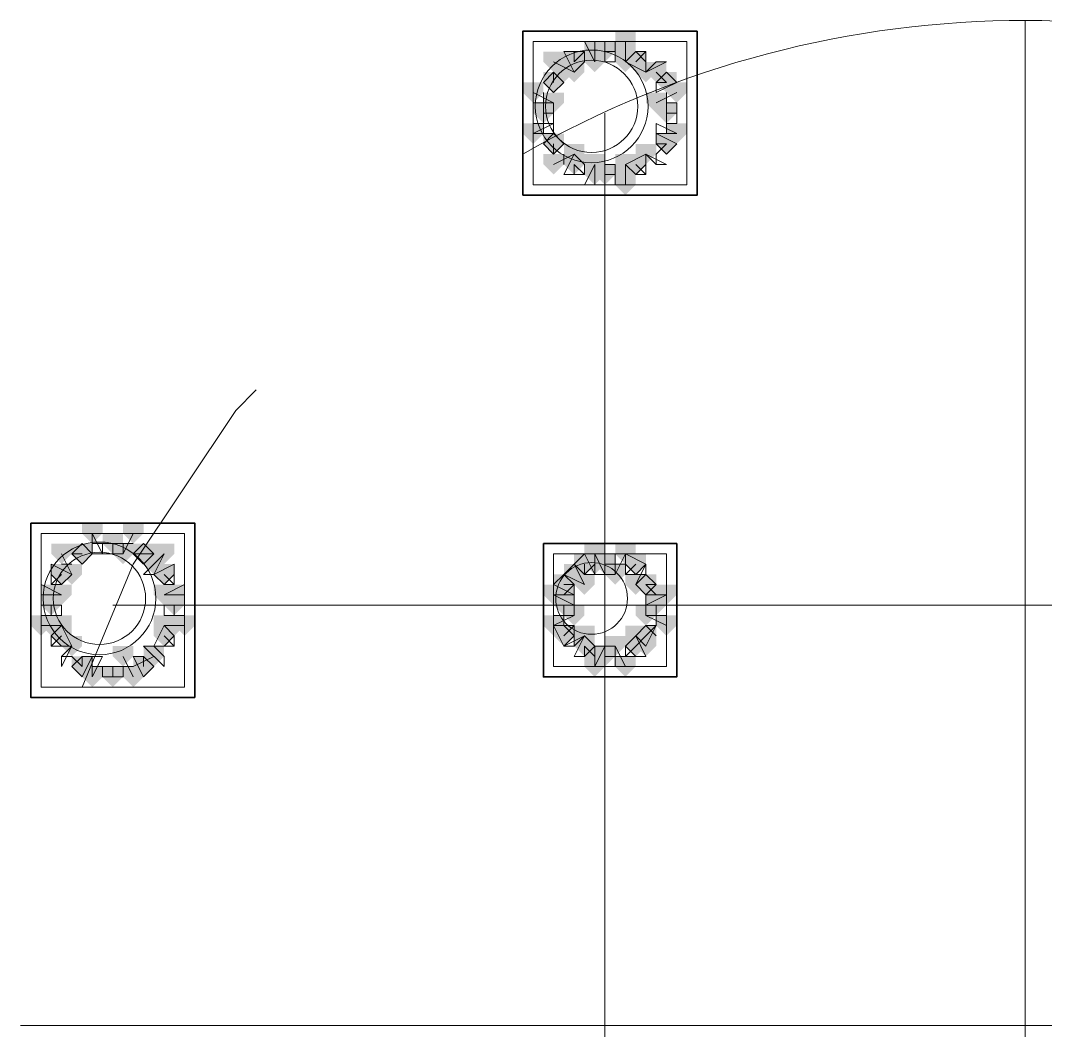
# Model space of a CAD drawing. Header units: millimetres. Extents: x 2315 to 4619, y 1334 to 1897.
# Drawn here: x 3424.03 to 3430.14, y 1541.67 to 1547.68 of the extents above; entities that cross this region are included whole.
import ezdxf

# ---------------------------------------------------------------- set-up
doc = ezdxf.new("R2010")
doc.units = ezdxf.units.MM
for name, color, linetype, true_color in [('PDF_10', 7, 'Continuous', 0x00b85c), ('PDF_AXIS', 7, 'Continuous', 0x00b85c), ('PDF_柱构件', 7, 'Continuous', 0x00b85c), ('PDF_转运站初步方案', 7, 'Continuous', 0x00b85c)]:
    doc.layers.add(name, color=color, linetype=linetype, true_color=true_color)
doc.layers.add('PDF_中心线层', color=1, linetype='Continuous')
doc.layers.add('PDF_粗实线层', color=7, linetype='Continuous')

msp = doc.modelspace()

# ---------------------------------------------------------------- hatches: boundary and pattern name
at = {"layer": 'PDF_10', "transparency": 33554559}
for points in [[(3427.5158, 1547.5601), (3427.4547, 1547.5601), (3427.4547, 1547.499), (3427.5158, 1547.4379), (3427.5768, 1547.499), (3427.5768, 1547.5601)], [(3427.5158, 1547.5601), (3427.4547, 1547.5601), (3427.4547, 1547.499), (3427.5158, 1547.4379), (3427.5768, 1547.499), (3427.5768, 1547.5601)], [(3427.3325, 1547.499), (3427.2714, 1547.499), (3427.2714, 1547.4379), (3427.3325, 1547.3768), (3427.3936, 1547.4379), (3427.3936, 1547.499)], [(3427.3325, 1547.499), (3427.2714, 1547.499), (3427.2714, 1547.4379), (3427.3325, 1547.3768), (3427.3936, 1547.4379), (3427.3936, 1547.499)], [(3427.699, 1547.499), (3427.6379, 1547.499), (3427.6379, 1547.4379), (3427.699, 1547.3768), (3427.7601, 1547.4379), (3427.7601, 1547.499)], [(3427.699, 1547.499), (3427.6379, 1547.499), (3427.6379, 1547.4379), (3427.699, 1547.3768), (3427.7601, 1547.4379), (3427.7601, 1547.499)], [(3427.2103, 1547.3768), (3427.1493, 1547.3768), (3427.1493, 1547.3157), (3427.2103, 1547.2547), (3427.2714, 1547.3157), (3427.2714, 1547.3768)], [(3427.2103, 1547.3768), (3427.1493, 1547.3768), (3427.1493, 1547.3157), (3427.2103, 1547.2547), (3427.2714, 1547.3157), (3427.2714, 1547.3768)], [(3427.2103, 1547.3768), (3427.1493, 1547.3768), (3427.1493, 1547.3157), (3427.2103, 1547.2547), (3427.2714, 1547.3157), (3427.2714, 1547.3768)], [(3427.8822, 1547.3768), (3427.8212, 1547.3768), (3427.8212, 1547.3157), (3427.8822, 1547.2547), (3427.9433, 1547.3157), (3427.9433, 1547.3768)], [(3427.8822, 1547.3768), (3427.8212, 1547.3768), (3427.8212, 1547.3157), (3427.8822, 1547.2547), (3427.9433, 1547.3157), (3427.9433, 1547.3768)], [(3427.1493, 1547.1936), (3427.0882, 1547.1936), (3427.0882, 1547.1325), (3427.1493, 1547.0714), (3427.2103, 1547.1325), (3427.2103, 1547.1936)], [(3427.1493, 1547.1936), (3427.0882, 1547.1936), (3427.0882, 1547.1325), (3427.1493, 1547.0714), (3427.2103, 1547.1325), (3427.2103, 1547.1936)], [(3427.8822, 1547.1936), (3427.8212, 1547.1936), (3427.8212, 1547.1325), (3427.8822, 1547.0714), (3427.9433, 1547.1325), (3427.9433, 1547.1936)], [(3427.8822, 1547.1936), (3427.8212, 1547.1936), (3427.8212, 1547.1325), (3427.8822, 1547.0714), (3427.9433, 1547.1325), (3427.9433, 1547.1936)], [(3427.2103, 1547.0103), (3427.1493, 1547.0103), (3427.1493, 1546.9493), (3427.2103, 1546.8882), (3427.2714, 1546.9493), (3427.2714, 1547.0103)], [(3427.2103, 1547.0103), (3427.1493, 1547.0103), (3427.1493, 1546.9493), (3427.2103, 1546.8882), (3427.2714, 1546.9493), (3427.2714, 1547.0103)], [(3427.2103, 1547.0103), (3427.1493, 1547.0103), (3427.1493, 1546.9493), (3427.2103, 1546.8882), (3427.2714, 1546.9493), (3427.2714, 1547.0103)], [(3427.8822, 1547.0103), (3427.8212, 1547.0103), (3427.8212, 1546.9493), (3427.8822, 1546.8882), (3427.9433, 1546.9493), (3427.9433, 1547.0103)], [(3427.8822, 1547.0103), (3427.8212, 1547.0103), (3427.8212, 1546.9493), (3427.8822, 1546.8882), (3427.9433, 1546.9493), (3427.9433, 1547.0103)], [(3427.3325, 1546.8882), (3427.2714, 1546.8882), (3427.2714, 1546.8271), (3427.3325, 1546.766), (3427.3936, 1546.8271), (3427.3936, 1546.8882)], [(3427.3325, 1546.8882), (3427.2714, 1546.8882), (3427.2714, 1546.8271), (3427.3325, 1546.766), (3427.3936, 1546.8271), (3427.3936, 1546.8882)], [(3427.699, 1546.8882), (3427.6379, 1546.8882), (3427.6379, 1546.8271), (3427.699, 1546.766), (3427.7601, 1546.8271), (3427.7601, 1546.8882)], [(3427.699, 1546.8882), (3427.6379, 1546.8882), (3427.6379, 1546.8271), (3427.699, 1546.766), (3427.7601, 1546.8271), (3427.7601, 1546.8882)], [(3427.5158, 1546.8271), (3427.4547, 1546.8271), (3427.4547, 1546.766), (3427.5158, 1546.7049), (3427.5768, 1546.766), (3427.5768, 1546.8271)], [(3427.5158, 1546.8271), (3427.4547, 1546.8271), (3427.4547, 1546.766), (3427.5158, 1546.7049), (3427.5768, 1546.766), (3427.5768, 1546.8271)], [(3424.5839, 1544.6282), (3424.5228, 1544.6282), (3424.5228, 1544.5671), (3424.5839, 1544.506), (3424.6449, 1544.5671), (3424.6449, 1544.6282)], [(3424.5839, 1544.6282), (3424.5228, 1544.6282), (3424.5228, 1544.5671), (3424.5839, 1544.506), (3424.6449, 1544.5671), (3424.6449, 1544.6282)], [(3424.4006, 1544.5671), (3424.3395, 1544.5671), (3424.3395, 1544.506), (3424.4006, 1544.4449), (3424.4617, 1544.506), (3424.4617, 1544.5671)], [(3424.4006, 1544.5671), (3424.3395, 1544.5671), (3424.3395, 1544.506), (3424.4006, 1544.4449), (3424.4617, 1544.506), (3424.4617, 1544.5671)], [(3424.4006, 1544.5671), (3424.3395, 1544.5671), (3424.3395, 1544.506), (3424.4006, 1544.4449), (3424.4617, 1544.506), (3424.4617, 1544.5671)], [(3424.7671, 1544.5671), (3424.706, 1544.5671), (3424.706, 1544.506), (3424.7671, 1544.4449), (3424.8282, 1544.506), (3424.8282, 1544.5671)], [(3424.7671, 1544.5671), (3424.706, 1544.5671), (3424.706, 1544.506), (3424.7671, 1544.4449), (3424.8282, 1544.506), (3424.8282, 1544.5671)], [(3424.7671, 1544.5671), (3424.706, 1544.5671), (3424.706, 1544.506), (3424.7671, 1544.4449), (3424.8282, 1544.506), (3424.8282, 1544.5671)], [(3427.3936, 1544.506), (3427.3325, 1544.506), (3427.3325, 1544.4449), (3427.3936, 1544.3839), (3427.4547, 1544.4449), (3427.4547, 1544.506)], [(3427.3936, 1544.506), (3427.3325, 1544.506), (3427.3325, 1544.4449), (3427.3936, 1544.3839), (3427.4547, 1544.4449), (3427.4547, 1544.506)], [(3427.5158, 1544.506), (3427.4547, 1544.506), (3427.4547, 1544.4449), (3427.5158, 1544.3839), (3427.5768, 1544.4449), (3427.5768, 1544.506)], [(3427.5158, 1544.506), (3427.4547, 1544.506), (3427.4547, 1544.4449), (3427.5158, 1544.3839), (3427.5768, 1544.4449), (3427.5768, 1544.506)], [(3427.699, 1544.506), (3427.6379, 1544.506), (3427.6379, 1544.4449), (3427.699, 1544.3839), (3427.7601, 1544.4449), (3427.7601, 1544.506)], [(3427.699, 1544.506), (3427.6379, 1544.506), (3427.6379, 1544.4449), (3427.699, 1544.3839), (3427.7601, 1544.4449), (3427.7601, 1544.506)], [(3424.2785, 1544.4449), (3424.2174, 1544.4449), (3424.2174, 1544.3839), (3424.2785, 1544.3228), (3424.3395, 1544.3839), (3424.3395, 1544.4449)], [(3424.2785, 1544.4449), (3424.2174, 1544.4449), (3424.2174, 1544.3839), (3424.2785, 1544.3228), (3424.3395, 1544.3839), (3424.3395, 1544.4449)], [(3424.8893, 1544.4449), (3424.8282, 1544.4449), (3424.8282, 1544.3839), (3424.8893, 1544.3228), (3424.9503, 1544.3839), (3424.9503, 1544.4449)], [(3424.8893, 1544.4449), (3424.8282, 1544.4449), (3424.8282, 1544.3839), (3424.8893, 1544.3228), (3424.9503, 1544.3839), (3424.9503, 1544.4449)], [(3427.2714, 1544.3839), (3427.2103, 1544.3839), (3427.2103, 1544.3228), (3427.2714, 1544.2617), (3427.3325, 1544.3228), (3427.3325, 1544.3839)], [(3427.2714, 1544.3839), (3427.2103, 1544.3839), (3427.2103, 1544.3228), (3427.2714, 1544.2617), (3427.3325, 1544.3228), (3427.3325, 1544.3839)], [(3427.7601, 1544.3839), (3427.699, 1544.3839), (3427.699, 1544.3228), (3427.7601, 1544.2617), (3427.8212, 1544.3228), (3427.8212, 1544.3839)], [(3427.7601, 1544.3839), (3427.699, 1544.3839), (3427.699, 1544.3228), (3427.7601, 1544.2617), (3427.8212, 1544.3228), (3427.8212, 1544.3839)], [(3424.2174, 1544.2617), (3424.1563, 1544.2617), (3424.1563, 1544.2006), (3424.2174, 1544.1395), (3424.2785, 1544.2006), (3424.2785, 1544.2617)], [(3424.2174, 1544.2617), (3424.1563, 1544.2617), (3424.1563, 1544.2006), (3424.2174, 1544.1395), (3424.2785, 1544.2006), (3424.2785, 1544.2617)], [(3424.9503, 1544.2617), (3424.8893, 1544.2617), (3424.8893, 1544.2006), (3424.9503, 1544.1395), (3425.0114, 1544.2006), (3425.0114, 1544.2617)], [(3424.9503, 1544.2617), (3424.8893, 1544.2617), (3424.8893, 1544.2006), (3424.9503, 1544.1395), (3425.0114, 1544.2006), (3425.0114, 1544.2617)], [(3427.2714, 1544.2617), (3427.2103, 1544.2617), (3427.2103, 1544.2006), (3427.2714, 1544.1395), (3427.3325, 1544.2006), (3427.3325, 1544.2617)], [(3427.2714, 1544.2617), (3427.2103, 1544.2617), (3427.2103, 1544.2006), (3427.2714, 1544.1395), (3427.3325, 1544.2006), (3427.3325, 1544.2617)], [(3427.8212, 1544.2617), (3427.7601, 1544.2617), (3427.7601, 1544.2006), (3427.8212, 1544.1395), (3427.8822, 1544.2006), (3427.8822, 1544.2617)], [(3427.8212, 1544.2617), (3427.7601, 1544.2617), (3427.7601, 1544.2006), (3427.8212, 1544.1395), (3427.8822, 1544.2006), (3427.8822, 1544.2617)], [(3424.2785, 1544.0784), (3424.2174, 1544.0784), (3424.2174, 1544.0174), (3424.2785, 1543.9563), (3424.3395, 1544.0174), (3424.3395, 1544.0784)], [(3424.2785, 1544.0784), (3424.2174, 1544.0784), (3424.2174, 1544.0174), (3424.2785, 1543.9563), (3424.3395, 1544.0174), (3424.3395, 1544.0784)], [(3424.8893, 1544.0784), (3424.8282, 1544.0784), (3424.8282, 1544.0174), (3424.8893, 1543.9563), (3424.9503, 1544.0174), (3424.9503, 1544.0784)], [(3424.8893, 1544.0784), (3424.8282, 1544.0784), (3424.8282, 1544.0174), (3424.8893, 1543.9563), (3424.9503, 1544.0174), (3424.9503, 1544.0784)], [(3427.2714, 1544.0784), (3427.2103, 1544.0784), (3427.2103, 1544.0174), (3427.2714, 1543.9563), (3427.3325, 1544.0174), (3427.3325, 1544.0784)], [(3427.2714, 1544.0784), (3427.2103, 1544.0784), (3427.2103, 1544.0174), (3427.2714, 1543.9563), (3427.3325, 1544.0174), (3427.3325, 1544.0784)], [(3427.7601, 1544.0784), (3427.699, 1544.0784), (3427.699, 1544.0174), (3427.7601, 1543.9563), (3427.8212, 1544.0174), (3427.8212, 1544.0784)], [(3427.7601, 1544.0784), (3427.699, 1544.0784), (3427.699, 1544.0174), (3427.7601, 1543.9563), (3427.8212, 1544.0174), (3427.8212, 1544.0784)], [(3427.3936, 1544.0174), (3427.3325, 1544.0174), (3427.3325, 1543.9563), (3427.3936, 1543.8952), (3427.4547, 1543.9563), (3427.4547, 1544.0174)], [(3427.3936, 1544.0174), (3427.3325, 1544.0174), (3427.3325, 1543.9563), (3427.3936, 1543.8952), (3427.4547, 1543.9563), (3427.4547, 1544.0174)], [(3427.699, 1544.0174), (3427.6379, 1544.0174), (3427.6379, 1543.9563), (3427.699, 1543.8952), (3427.7601, 1543.9563), (3427.7601, 1544.0174)], [(3427.699, 1544.0174), (3427.6379, 1544.0174), (3427.6379, 1543.9563), (3427.699, 1543.8952), (3427.7601, 1543.9563), (3427.7601, 1544.0174)], [(3427.5158, 1543.9563), (3427.4547, 1543.9563), (3427.4547, 1543.8952), (3427.5158, 1543.8341), (3427.5768, 1543.8952), (3427.5768, 1543.9563)], [(3427.5158, 1543.9563), (3427.4547, 1543.9563), (3427.4547, 1543.8952), (3427.5158, 1543.8341), (3427.5768, 1543.8952), (3427.5768, 1543.9563)], [(3424.4006, 1543.8952), (3424.3395, 1543.8952), (3424.3395, 1543.8341), (3424.4006, 1543.773), (3424.4617, 1543.8341), (3424.4617, 1543.8952)], [(3424.4006, 1543.8952), (3424.3395, 1543.8952), (3424.3395, 1543.8341), (3424.4006, 1543.773), (3424.4617, 1543.8341), (3424.4617, 1543.8952)], [(3424.7671, 1543.8952), (3424.706, 1543.8952), (3424.706, 1543.8341), (3424.7671, 1543.773), (3424.8282, 1543.8341), (3424.8282, 1543.8952)], [(3424.7671, 1543.8952), (3424.706, 1543.8952), (3424.706, 1543.8341), (3424.7671, 1543.773), (3424.8282, 1543.8341), (3424.8282, 1543.8952)], [(3424.5839, 1543.8341), (3424.5228, 1543.8341), (3424.5228, 1543.773), (3424.5839, 1543.712), (3424.6449, 1543.773), (3424.6449, 1543.8341)], [(3424.5839, 1543.8341), (3424.5228, 1543.8341), (3424.5228, 1543.773), (3424.5839, 1543.712), (3424.6449, 1543.773), (3424.6449, 1543.8341)]]:
    msp.add_hatch(color=256, dxfattribs=at).paths.add_polyline_path(points)
at = {"layer": 'PDF_柱构件', "transparency": 33554559}
for points in [[(3427.6379, 1547.6211), (3427.5768, 1547.6211), (3427.5768, 1547.5601), (3427.6379, 1547.499), (3427.699, 1547.5601), (3427.699, 1547.6211)], [(3427.4547, 1547.5601), (3427.3936, 1547.5601), (3427.3936, 1547.499), (3427.4547, 1547.4379), (3427.5158, 1547.499), (3427.5158, 1547.5601)], [(3427.6379, 1547.5601), (3427.5768, 1547.5601), (3427.5768, 1547.499), (3427.6379, 1547.4379), (3427.699, 1547.499), (3427.699, 1547.5601)], [(3427.2103, 1547.499), (3427.1493, 1547.499), (3427.1493, 1547.4379), (3427.2103, 1547.3768), (3427.2714, 1547.4379), (3427.2714, 1547.499)], [(3427.4547, 1547.499), (3427.3936, 1547.499), (3427.3936, 1547.4379), (3427.4547, 1547.3768), (3427.5158, 1547.4379), (3427.5158, 1547.499)], [(3427.6379, 1547.499), (3427.5768, 1547.499), (3427.5768, 1547.4379), (3427.6379, 1547.3768), (3427.699, 1547.4379), (3427.699, 1547.499)], [(3427.2714, 1547.4379), (3427.2103, 1547.4379), (3427.2103, 1547.3768), (3427.2714, 1547.3157), (3427.3325, 1547.3768), (3427.3325, 1547.4379)], [(3427.3325, 1547.4379), (3427.2714, 1547.4379), (3427.2714, 1547.3768), (3427.3325, 1547.3157), (3427.3936, 1547.3768), (3427.3936, 1547.4379)], [(3427.7601, 1547.4379), (3427.699, 1547.4379), (3427.699, 1547.3768), (3427.7601, 1547.3157), (3427.8212, 1547.3768), (3427.8212, 1547.4379)], [(3427.8212, 1547.4379), (3427.7601, 1547.4379), (3427.7601, 1547.3768), (3427.8212, 1547.3157), (3427.8822, 1547.3768), (3427.8822, 1547.4379)], [(3427.0882, 1547.3157), (3427.0271, 1547.3157), (3427.0271, 1547.2547), (3427.0882, 1547.1936), (3427.1493, 1547.2547), (3427.1493, 1547.3157)], [(3427.9433, 1547.3157), (3427.8822, 1547.3157), (3427.8822, 1547.2547), (3427.9433, 1547.1936), (3428.0044, 1547.2547), (3428.0044, 1547.3157)], [(3427.2103, 1547.2547), (3427.1493, 1547.2547), (3427.1493, 1547.1936), (3427.2103, 1547.1325), (3427.2714, 1547.1936), (3427.2714, 1547.2547)], [(3427.8212, 1547.2547), (3427.7601, 1547.2547), (3427.7601, 1547.1936), (3427.8212, 1547.1325), (3427.8822, 1547.1936), (3427.8822, 1547.2547)], [(3427.0882, 1547.0714), (3427.0271, 1547.0714), (3427.0271, 1547.0103), (3427.0882, 1546.9493), (3427.1493, 1547.0103), (3427.1493, 1547.0714)], [(3427.9433, 1547.0714), (3427.8822, 1547.0714), (3427.8822, 1547.0103), (3427.9433, 1546.9493), (3428.0044, 1547.0103), (3428.0044, 1547.0714)], [(3427.3325, 1546.9493), (3427.2714, 1546.9493), (3427.2714, 1546.8882), (3427.3325, 1546.8271), (3427.3936, 1546.8882), (3427.3936, 1546.9493)], [(3427.7601, 1546.9493), (3427.699, 1546.9493), (3427.699, 1546.8882), (3427.7601, 1546.8271), (3427.8212, 1546.8882), (3427.8212, 1546.9493)], [(3427.2103, 1546.8882), (3427.1493, 1546.8882), (3427.1493, 1546.8271), (3427.2103, 1546.766), (3427.2714, 1546.8271), (3427.2714, 1546.8882)], [(3427.4547, 1546.8882), (3427.3936, 1546.8882), (3427.3936, 1546.8271), (3427.4547, 1546.766), (3427.5158, 1546.8271), (3427.5158, 1546.8882)], [(3427.6379, 1546.8882), (3427.5768, 1546.8882), (3427.5768, 1546.8271), (3427.6379, 1546.766), (3427.699, 1546.8271), (3427.699, 1546.8882)], [(3427.4547, 1546.8271), (3427.3936, 1546.8271), (3427.3936, 1546.766), (3427.4547, 1546.7049), (3427.5158, 1546.766), (3427.5158, 1546.8271)], [(3427.6379, 1546.8271), (3427.5768, 1546.8271), (3427.5768, 1546.766), (3427.6379, 1546.7049), (3427.699, 1546.766), (3427.699, 1546.8271)], [(3427.6379, 1546.766), (3427.5768, 1546.766), (3427.5768, 1546.7049), (3427.6379, 1546.6439), (3427.699, 1546.7049), (3427.699, 1546.766)], [(3424.4617, 1544.6893), (3424.4006, 1544.6893), (3424.4006, 1544.6282), (3424.4617, 1544.5671), (3424.5228, 1544.6282), (3424.5228, 1544.6893)], [(3424.706, 1544.6893), (3424.6449, 1544.6893), (3424.6449, 1544.6282), (3424.706, 1544.5671), (3424.7671, 1544.6282), (3424.7671, 1544.6893)], [(3424.2785, 1544.5671), (3424.2174, 1544.5671), (3424.2174, 1544.506), (3424.2785, 1544.4449), (3424.3395, 1544.506), (3424.3395, 1544.5671)], [(3424.6449, 1544.5671), (3424.5839, 1544.5671), (3424.5839, 1544.506), (3424.6449, 1544.4449), (3424.706, 1544.506), (3424.706, 1544.5671)], [(3424.8893, 1544.5671), (3424.8282, 1544.5671), (3424.8282, 1544.506), (3424.8893, 1544.4449), (3424.9503, 1544.506), (3424.9503, 1544.5671)], [(3427.4547, 1544.5671), (3427.3936, 1544.5671), (3427.3936, 1544.506), (3427.4547, 1544.4449), (3427.5158, 1544.506), (3427.5158, 1544.5671)], [(3427.6379, 1544.5671), (3427.5768, 1544.5671), (3427.5768, 1544.506), (3427.6379, 1544.4449), (3427.699, 1544.506), (3427.699, 1544.5671)], [(3424.8282, 1544.506), (3424.7671, 1544.506), (3424.7671, 1544.4449), (3424.8282, 1544.3839), (3424.8893, 1544.4449), (3424.8893, 1544.506)], [(3427.4547, 1544.506), (3427.3936, 1544.506), (3427.3936, 1544.4449), (3427.4547, 1544.3839), (3427.5158, 1544.4449), (3427.5158, 1544.506)], [(3424.3395, 1544.4449), (3424.2785, 1544.4449), (3424.2785, 1544.3839), (3424.3395, 1544.3228), (3424.4006, 1544.3839), (3424.4006, 1544.4449)], [(3427.3325, 1544.4449), (3427.2714, 1544.4449), (3427.2714, 1544.3839), (3427.3325, 1544.3228), (3427.3936, 1544.3839), (3427.3936, 1544.4449)], [(3427.5768, 1544.4449), (3427.5158, 1544.4449), (3427.5158, 1544.3839), (3427.5768, 1544.3228), (3427.6379, 1544.3839), (3427.6379, 1544.4449)], [(3427.3936, 1544.3839), (3427.3325, 1544.3839), (3427.3325, 1544.3228), (3427.3936, 1544.2617), (3427.4547, 1544.3228), (3427.4547, 1544.3839)], [(3427.699, 1544.3839), (3427.6379, 1544.3839), (3427.6379, 1544.3228), (3427.699, 1544.2617), (3427.7601, 1544.3228), (3427.7601, 1544.3839)], [(3424.2174, 1544.3228), (3424.1563, 1544.3228), (3424.1563, 1544.2617), (3424.2174, 1544.2006), (3424.2785, 1544.2617), (3424.2785, 1544.3228)], [(3424.2785, 1544.3228), (3424.2174, 1544.3228), (3424.2174, 1544.2617), (3424.2785, 1544.2006), (3424.3395, 1544.2617), (3424.3395, 1544.3228)], [(3424.8893, 1544.3228), (3424.8282, 1544.3228), (3424.8282, 1544.2617), (3424.8893, 1544.2006), (3424.9503, 1544.2617), (3424.9503, 1544.3228)], [(3424.9503, 1544.3228), (3424.8893, 1544.3228), (3424.8893, 1544.2617), (3424.9503, 1544.2006), (3425.0114, 1544.2617), (3425.0114, 1544.3228)], [(3427.2103, 1544.3228), (3427.1493, 1544.3228), (3427.1493, 1544.2617), (3427.2103, 1544.2006), (3427.2714, 1544.2617), (3427.2714, 1544.3228)], [(3427.2714, 1544.3228), (3427.2103, 1544.3228), (3427.2103, 1544.2617), (3427.2714, 1544.2006), (3427.3325, 1544.2617), (3427.3325, 1544.3228)], [(3427.8212, 1544.3228), (3427.7601, 1544.3228), (3427.7601, 1544.2617), (3427.8212, 1544.2006), (3427.8822, 1544.2617), (3427.8822, 1544.3228)], [(3427.8822, 1544.3228), (3427.8212, 1544.3228), (3427.8212, 1544.2617), (3427.8822, 1544.2006), (3427.9433, 1544.2617), (3427.9433, 1544.3228)], [(3427.3325, 1544.2006), (3427.2714, 1544.2006), (3427.2714, 1544.1395), (3427.3325, 1544.0784), (3427.3936, 1544.1395), (3427.3936, 1544.2006)], [(3427.7601, 1544.2006), (3427.699, 1544.2006), (3427.699, 1544.1395), (3427.7601, 1544.0784), (3427.8212, 1544.1395), (3427.8212, 1544.2006)], [(3424.1563, 1544.1395), (3424.0952, 1544.1395), (3424.0952, 1544.0784), (3424.1563, 1544.0174), (3424.2174, 1544.0784), (3424.2174, 1544.1395)], [(3424.2174, 1544.1395), (3424.1563, 1544.1395), (3424.1563, 1544.0784), (3424.2174, 1544.0174), (3424.2785, 1544.0784), (3424.2785, 1544.1395)], [(3424.2785, 1544.1395), (3424.2174, 1544.1395), (3424.2174, 1544.0784), (3424.2785, 1544.0174), (3424.3395, 1544.0784), (3424.3395, 1544.1395)], [(3424.8893, 1544.1395), (3424.8282, 1544.1395), (3424.8282, 1544.0784), (3424.8893, 1544.0174), (3424.9503, 1544.0784), (3424.9503, 1544.1395)], [(3424.9503, 1544.1395), (3424.8893, 1544.1395), (3424.8893, 1544.0784), (3424.9503, 1544.0174), (3425.0114, 1544.0784), (3425.0114, 1544.1395)], [(3425.0114, 1544.1395), (3424.9503, 1544.1395), (3424.9503, 1544.0784), (3425.0114, 1544.0174), (3425.0725, 1544.0784), (3425.0725, 1544.1395)], [(3427.2103, 1544.1395), (3427.1493, 1544.1395), (3427.1493, 1544.0784), (3427.2103, 1544.0174), (3427.2714, 1544.0784), (3427.2714, 1544.1395)], [(3427.8822, 1544.1395), (3427.8212, 1544.1395), (3427.8212, 1544.0784), (3427.8822, 1544.0174), (3427.9433, 1544.0784), (3427.9433, 1544.1395)], [(3427.3936, 1544.0784), (3427.3325, 1544.0784), (3427.3325, 1544.0174), (3427.3936, 1543.9563), (3427.4547, 1544.0174), (3427.4547, 1544.0784)], [(3427.699, 1544.0784), (3427.6379, 1544.0784), (3427.6379, 1544.0174), (3427.699, 1543.9563), (3427.7601, 1544.0174), (3427.7601, 1544.0784)], [(3424.3395, 1544.0174), (3424.2785, 1544.0174), (3424.2785, 1543.9563), (3424.3395, 1543.8952), (3424.4006, 1543.9563), (3424.4006, 1544.0174)], [(3427.5768, 1544.0174), (3427.5158, 1544.0174), (3427.5158, 1543.9563), (3427.5768, 1543.8952), (3427.6379, 1543.9563), (3427.6379, 1544.0174)], [(3427.7601, 1544.0174), (3427.699, 1544.0174), (3427.699, 1543.9563), (3427.7601, 1543.8952), (3427.8212, 1543.9563), (3427.8212, 1544.0174)], [(3424.6449, 1543.9563), (3424.5839, 1543.9563), (3424.5839, 1543.8952), (3424.6449, 1543.8341), (3424.706, 1543.8952), (3424.706, 1543.9563)], [(3424.8282, 1543.9563), (3424.7671, 1543.9563), (3424.7671, 1543.8952), (3424.8282, 1543.8341), (3424.8893, 1543.8952), (3424.8893, 1543.9563)], [(3427.4547, 1543.9563), (3427.3936, 1543.9563), (3427.3936, 1543.8952), (3427.4547, 1543.8341), (3427.5158, 1543.8952), (3427.5158, 1543.9563)], [(3427.4547, 1543.8952), (3427.3936, 1543.8952), (3427.3936, 1543.8341), (3427.4547, 1543.773), (3427.5158, 1543.8341), (3427.5158, 1543.8952)], [(3427.6379, 1543.8952), (3427.5768, 1543.8952), (3427.5768, 1543.8341), (3427.6379, 1543.773), (3427.699, 1543.8341), (3427.699, 1543.8952)], [(3424.4617, 1543.8341), (3424.4006, 1543.8341), (3424.4006, 1543.773), (3424.4617, 1543.712), (3424.5228, 1543.773), (3424.5228, 1543.8341)], [(3424.706, 1543.8341), (3424.6449, 1543.8341), (3424.6449, 1543.773), (3424.706, 1543.712), (3424.7671, 1543.773), (3424.7671, 1543.8341)]]:
    msp.add_hatch(color=256, dxfattribs=at).paths.add_polyline_path(points)
at = {"layer": 'PDF_转运站初步方案', "transparency": 33554559}
for points in [[(3427.5158, 1547.5601), (3427.4547, 1547.5601), (3427.4547, 1547.499), (3427.5158, 1547.4379), (3427.5768, 1547.499), (3427.5768, 1547.5601)], [(3427.5158, 1547.5601), (3427.4547, 1547.5601), (3427.4547, 1547.499), (3427.5158, 1547.4379), (3427.5768, 1547.499), (3427.5768, 1547.5601)], [(3427.3325, 1547.499), (3427.2714, 1547.499), (3427.2714, 1547.4379), (3427.3325, 1547.3768), (3427.3936, 1547.4379), (3427.3936, 1547.499)], [(3427.3325, 1547.499), (3427.2714, 1547.499), (3427.2714, 1547.4379), (3427.3325, 1547.3768), (3427.3936, 1547.4379), (3427.3936, 1547.499)], [(3427.699, 1547.499), (3427.6379, 1547.499), (3427.6379, 1547.4379), (3427.699, 1547.3768), (3427.7601, 1547.4379), (3427.7601, 1547.499)], [(3427.699, 1547.499), (3427.6379, 1547.499), (3427.6379, 1547.4379), (3427.699, 1547.3768), (3427.7601, 1547.4379), (3427.7601, 1547.499)], [(3427.2103, 1547.3768), (3427.1493, 1547.3768), (3427.1493, 1547.3157), (3427.2103, 1547.2547), (3427.2714, 1547.3157), (3427.2714, 1547.3768)], [(3427.2103, 1547.3768), (3427.1493, 1547.3768), (3427.1493, 1547.3157), (3427.2103, 1547.2547), (3427.2714, 1547.3157), (3427.2714, 1547.3768)], [(3427.8822, 1547.3768), (3427.8212, 1547.3768), (3427.8212, 1547.3157), (3427.8822, 1547.2547), (3427.9433, 1547.3157), (3427.9433, 1547.3768)], [(3427.8822, 1547.3768), (3427.8212, 1547.3768), (3427.8212, 1547.3157), (3427.8822, 1547.2547), (3427.9433, 1547.3157), (3427.9433, 1547.3768)], [(3427.1493, 1547.1936), (3427.0882, 1547.1936), (3427.0882, 1547.1325), (3427.1493, 1547.0714), (3427.2103, 1547.1325), (3427.2103, 1547.1936)], [(3427.1493, 1547.1936), (3427.0882, 1547.1936), (3427.0882, 1547.1325), (3427.1493, 1547.0714), (3427.2103, 1547.1325), (3427.2103, 1547.1936)], [(3427.8822, 1547.1936), (3427.8212, 1547.1936), (3427.8212, 1547.1325), (3427.8822, 1547.0714), (3427.9433, 1547.1325), (3427.9433, 1547.1936)], [(3427.8822, 1547.1936), (3427.8212, 1547.1936), (3427.8212, 1547.1325), (3427.8822, 1547.0714), (3427.9433, 1547.1325), (3427.9433, 1547.1936)], [(3427.2103, 1547.0103), (3427.1493, 1547.0103), (3427.1493, 1546.9493), (3427.2103, 1546.8882), (3427.2714, 1546.9493), (3427.2714, 1547.0103)], [(3427.2103, 1547.0103), (3427.1493, 1547.0103), (3427.1493, 1546.9493), (3427.2103, 1546.8882), (3427.2714, 1546.9493), (3427.2714, 1547.0103)], [(3427.8822, 1547.0103), (3427.8212, 1547.0103), (3427.8212, 1546.9493), (3427.8822, 1546.8882), (3427.9433, 1546.9493), (3427.9433, 1547.0103)], [(3427.8822, 1547.0103), (3427.8212, 1547.0103), (3427.8212, 1546.9493), (3427.8822, 1546.8882), (3427.9433, 1546.9493), (3427.9433, 1547.0103)], [(3427.3325, 1546.8882), (3427.2714, 1546.8882), (3427.2714, 1546.8271), (3427.3325, 1546.766), (3427.3936, 1546.8271), (3427.3936, 1546.8882)], [(3427.3325, 1546.8882), (3427.2714, 1546.8882), (3427.2714, 1546.8271), (3427.3325, 1546.766), (3427.3936, 1546.8271), (3427.3936, 1546.8882)], [(3427.699, 1546.8882), (3427.6379, 1546.8882), (3427.6379, 1546.8271), (3427.699, 1546.766), (3427.7601, 1546.8271), (3427.7601, 1546.8882)], [(3427.699, 1546.8882), (3427.6379, 1546.8882), (3427.6379, 1546.8271), (3427.699, 1546.766), (3427.7601, 1546.8271), (3427.7601, 1546.8882)], [(3427.5158, 1546.8271), (3427.4547, 1546.8271), (3427.4547, 1546.766), (3427.5158, 1546.7049), (3427.5768, 1546.766), (3427.5768, 1546.8271)], [(3427.5158, 1546.8271), (3427.4547, 1546.8271), (3427.4547, 1546.766), (3427.5158, 1546.7049), (3427.5768, 1546.766), (3427.5768, 1546.8271)], [(3424.5839, 1544.6282), (3424.5228, 1544.6282), (3424.5228, 1544.5671), (3424.5839, 1544.506), (3424.6449, 1544.5671), (3424.6449, 1544.6282)], [(3424.5839, 1544.6282), (3424.5228, 1544.6282), (3424.5228, 1544.5671), (3424.5839, 1544.506), (3424.6449, 1544.5671), (3424.6449, 1544.6282)], [(3424.4006, 1544.5671), (3424.3395, 1544.5671), (3424.3395, 1544.506), (3424.4006, 1544.4449), (3424.4617, 1544.506), (3424.4617, 1544.5671)], [(3424.4006, 1544.5671), (3424.3395, 1544.5671), (3424.3395, 1544.506), (3424.4006, 1544.4449), (3424.4617, 1544.506), (3424.4617, 1544.5671)], [(3424.7671, 1544.5671), (3424.706, 1544.5671), (3424.706, 1544.506), (3424.7671, 1544.4449), (3424.8282, 1544.506), (3424.8282, 1544.5671)], [(3424.7671, 1544.5671), (3424.706, 1544.5671), (3424.706, 1544.506), (3424.7671, 1544.4449), (3424.8282, 1544.506), (3424.8282, 1544.5671)], [(3427.3936, 1544.506), (3427.3325, 1544.506), (3427.3325, 1544.4449), (3427.3936, 1544.3839), (3427.4547, 1544.4449), (3427.4547, 1544.506)], [(3427.3936, 1544.506), (3427.3325, 1544.506), (3427.3325, 1544.4449), (3427.3936, 1544.3839), (3427.4547, 1544.4449), (3427.4547, 1544.506)], [(3427.5158, 1544.506), (3427.4547, 1544.506), (3427.4547, 1544.4449), (3427.5158, 1544.3839), (3427.5768, 1544.4449), (3427.5768, 1544.506)], [(3427.5158, 1544.506), (3427.4547, 1544.506), (3427.4547, 1544.4449), (3427.5158, 1544.3839), (3427.5768, 1544.4449), (3427.5768, 1544.506)], [(3427.699, 1544.506), (3427.6379, 1544.506), (3427.6379, 1544.4449), (3427.699, 1544.3839), (3427.7601, 1544.4449), (3427.7601, 1544.506)], [(3427.699, 1544.506), (3427.6379, 1544.506), (3427.6379, 1544.4449), (3427.699, 1544.3839), (3427.7601, 1544.4449), (3427.7601, 1544.506)], [(3424.2785, 1544.4449), (3424.2174, 1544.4449), (3424.2174, 1544.3839), (3424.2785, 1544.3228), (3424.3395, 1544.3839), (3424.3395, 1544.4449)], [(3424.2785, 1544.4449), (3424.2174, 1544.4449), (3424.2174, 1544.3839), (3424.2785, 1544.3228), (3424.3395, 1544.3839), (3424.3395, 1544.4449)], [(3424.8893, 1544.4449), (3424.8282, 1544.4449), (3424.8282, 1544.3839), (3424.8893, 1544.3228), (3424.9503, 1544.3839), (3424.9503, 1544.4449)], [(3424.8893, 1544.4449), (3424.8282, 1544.4449), (3424.8282, 1544.3839), (3424.8893, 1544.3228), (3424.9503, 1544.3839), (3424.9503, 1544.4449)], [(3427.2714, 1544.3839), (3427.2103, 1544.3839), (3427.2103, 1544.3228), (3427.2714, 1544.2617), (3427.3325, 1544.3228), (3427.3325, 1544.3839)], [(3427.2714, 1544.3839), (3427.2103, 1544.3839), (3427.2103, 1544.3228), (3427.2714, 1544.2617), (3427.3325, 1544.3228), (3427.3325, 1544.3839)], [(3427.7601, 1544.3839), (3427.699, 1544.3839), (3427.699, 1544.3228), (3427.7601, 1544.2617), (3427.8212, 1544.3228), (3427.8212, 1544.3839)], [(3427.7601, 1544.3839), (3427.699, 1544.3839), (3427.699, 1544.3228), (3427.7601, 1544.2617), (3427.8212, 1544.3228), (3427.8212, 1544.3839)], [(3424.2174, 1544.2617), (3424.1563, 1544.2617), (3424.1563, 1544.2006), (3424.2174, 1544.1395), (3424.2785, 1544.2006), (3424.2785, 1544.2617)], [(3424.2174, 1544.2617), (3424.1563, 1544.2617), (3424.1563, 1544.2006), (3424.2174, 1544.1395), (3424.2785, 1544.2006), (3424.2785, 1544.2617)], [(3424.9503, 1544.2617), (3424.8893, 1544.2617), (3424.8893, 1544.2006), (3424.9503, 1544.1395), (3425.0114, 1544.2006), (3425.0114, 1544.2617)], [(3424.9503, 1544.2617), (3424.8893, 1544.2617), (3424.8893, 1544.2006), (3424.9503, 1544.1395), (3425.0114, 1544.2006), (3425.0114, 1544.2617)], [(3427.2714, 1544.2617), (3427.2103, 1544.2617), (3427.2103, 1544.2006), (3427.2714, 1544.1395), (3427.3325, 1544.2006), (3427.3325, 1544.2617)], [(3427.2714, 1544.2617), (3427.2103, 1544.2617), (3427.2103, 1544.2006), (3427.2714, 1544.1395), (3427.3325, 1544.2006), (3427.3325, 1544.2617)], [(3427.8212, 1544.2617), (3427.7601, 1544.2617), (3427.7601, 1544.2006), (3427.8212, 1544.1395), (3427.8822, 1544.2006), (3427.8822, 1544.2617)], [(3427.8212, 1544.2617), (3427.7601, 1544.2617), (3427.7601, 1544.2006), (3427.8212, 1544.1395), (3427.8822, 1544.2006), (3427.8822, 1544.2617)], [(3424.2785, 1544.0784), (3424.2174, 1544.0784), (3424.2174, 1544.0174), (3424.2785, 1543.9563), (3424.3395, 1544.0174), (3424.3395, 1544.0784)], [(3424.2785, 1544.0784), (3424.2174, 1544.0784), (3424.2174, 1544.0174), (3424.2785, 1543.9563), (3424.3395, 1544.0174), (3424.3395, 1544.0784)], [(3424.8893, 1544.0784), (3424.8282, 1544.0784), (3424.8282, 1544.0174), (3424.8893, 1543.9563), (3424.9503, 1544.0174), (3424.9503, 1544.0784)], [(3424.8893, 1544.0784), (3424.8282, 1544.0784), (3424.8282, 1544.0174), (3424.8893, 1543.9563), (3424.9503, 1544.0174), (3424.9503, 1544.0784)], [(3427.2714, 1544.0784), (3427.2103, 1544.0784), (3427.2103, 1544.0174), (3427.2714, 1543.9563), (3427.3325, 1544.0174), (3427.3325, 1544.0784)], [(3427.2714, 1544.0784), (3427.2103, 1544.0784), (3427.2103, 1544.0174), (3427.2714, 1543.9563), (3427.3325, 1544.0174), (3427.3325, 1544.0784)], [(3427.7601, 1544.0784), (3427.699, 1544.0784), (3427.699, 1544.0174), (3427.7601, 1543.9563), (3427.8212, 1544.0174), (3427.8212, 1544.0784)], [(3427.7601, 1544.0784), (3427.699, 1544.0784), (3427.699, 1544.0174), (3427.7601, 1543.9563), (3427.8212, 1544.0174), (3427.8212, 1544.0784)], [(3427.3936, 1544.0174), (3427.3325, 1544.0174), (3427.3325, 1543.9563), (3427.3936, 1543.8952), (3427.4547, 1543.9563), (3427.4547, 1544.0174)], [(3427.3936, 1544.0174), (3427.3325, 1544.0174), (3427.3325, 1543.9563), (3427.3936, 1543.8952), (3427.4547, 1543.9563), (3427.4547, 1544.0174)], [(3427.699, 1544.0174), (3427.6379, 1544.0174), (3427.6379, 1543.9563), (3427.699, 1543.8952), (3427.7601, 1543.9563), (3427.7601, 1544.0174)], [(3427.699, 1544.0174), (3427.6379, 1544.0174), (3427.6379, 1543.9563), (3427.699, 1543.8952), (3427.7601, 1543.9563), (3427.7601, 1544.0174)], [(3427.5158, 1543.9563), (3427.4547, 1543.9563), (3427.4547, 1543.8952), (3427.5158, 1543.8341), (3427.5768, 1543.8952), (3427.5768, 1543.9563)], [(3427.5158, 1543.9563), (3427.4547, 1543.9563), (3427.4547, 1543.8952), (3427.5158, 1543.8341), (3427.5768, 1543.8952), (3427.5768, 1543.9563)], [(3424.4006, 1543.8952), (3424.3395, 1543.8952), (3424.3395, 1543.8341), (3424.4006, 1543.773), (3424.4617, 1543.8341), (3424.4617, 1543.8952)], [(3424.4006, 1543.8952), (3424.3395, 1543.8952), (3424.3395, 1543.8341), (3424.4006, 1543.773), (3424.4617, 1543.8341), (3424.4617, 1543.8952)], [(3424.7671, 1543.8952), (3424.706, 1543.8952), (3424.706, 1543.8341), (3424.7671, 1543.773), (3424.8282, 1543.8341), (3424.8282, 1543.8952)], [(3424.7671, 1543.8952), (3424.706, 1543.8952), (3424.706, 1543.8341), (3424.7671, 1543.773), (3424.8282, 1543.8341), (3424.8282, 1543.8952)], [(3424.5839, 1543.8341), (3424.5228, 1543.8341), (3424.5228, 1543.773), (3424.5839, 1543.712), (3424.6449, 1543.773), (3424.6449, 1543.8341)], [(3424.5839, 1543.8341), (3424.5228, 1543.8341), (3424.5228, 1543.773), (3424.5839, 1543.712), (3424.6449, 1543.773), (3424.6449, 1543.8341)]]:
    msp.add_hatch(color=256, dxfattribs=at).paths.add_polyline_path(points)

# ---------------------------------------------------------------- linework, layer by layer
at = {"layer": 'PDF_10', "lineweight": 18}
for points in [[(3427.5768, 1547.499), (3427.5158, 1547.499), (3427.5158, 1547.5601)], [(3427.3936, 1547.499), (3427.3325, 1547.4379), (3427.3325, 1547.499)], [(3427.7601, 1547.4379), (3427.699, 1547.499)], [(3427.699, 1547.4379), (3427.7601, 1547.499)], [(3427.2103, 1547.3768), (3427.2103, 1547.3157)], [(3427.8212, 1547.3157), (3427.8822, 1547.3157), (3427.8212, 1547.3768)], [(3427.1493, 1547.1936), (3427.1493, 1547.0714)], [(3427.8822, 1547.0714), (3427.8822, 1547.1936)], [(3427.2103, 1547.1325), (3427.1493, 1547.1325)], [(3427.8822, 1547.1325), (3427.9433, 1547.1325)], [(3427.2103, 1546.9493), (3427.2103, 1546.8882)], [(3427.8212, 1546.8882), (3427.8822, 1546.9493), (3427.8212, 1546.9493)], [(3427.3325, 1546.766), (3427.3325, 1546.8271), (3427.3936, 1546.766)], [(3427.699, 1546.766), (3427.7601, 1546.8271)], [(3427.699, 1546.8271), (3427.7601, 1546.766)], [(3427.5158, 1546.7049), (3427.5158, 1546.766), (3427.5768, 1546.766)], [(3424.5228, 1544.5671), (3424.6449, 1544.5671)], [(3424.5839, 1544.506), (3424.5839, 1544.5671)], [(3424.3395, 1544.506), (3424.4006, 1544.506)], [(3424.706, 1544.506), (3424.8282, 1544.506)], [(3427.5158, 1544.506), (3427.5158, 1544.4449), (3427.5768, 1544.4449)], [(3427.3936, 1544.4449), (3427.3936, 1544.3839), (3427.4547, 1544.4449)], [(3427.6379, 1544.4449), (3427.699, 1544.3839)], [(3427.6379, 1544.3839), (3427.699, 1544.4449)], [(3424.2174, 1544.3228), (3424.2785, 1544.3839)], [(3424.2785, 1544.3228), (3424.2174, 1544.3839)], [(3424.8893, 1544.3839), (3424.9503, 1544.3228)], [(3424.8893, 1544.3228), (3424.9503, 1544.3839)], [(3427.2714, 1544.2617), (3427.3325, 1544.3228), (3427.2714, 1544.3228)], [(3427.8212, 1544.3228), (3427.7601, 1544.3228), (3427.8212, 1544.2617)], [(3424.2174, 1544.1395), (3424.2174, 1544.2006), (3424.1563, 1544.2006)], [(3425.0114, 1544.2006), (3424.9503, 1544.2006), (3424.9503, 1544.1395)], [(3427.2714, 1544.1395), (3427.2714, 1544.2006), (3427.2103, 1544.2006)], [(3427.7601, 1544.2006), (3427.8212, 1544.2006), (3427.8212, 1544.1395)], [(3427.3325, 1544.0174), (3427.2714, 1544.0784)], [(3427.3325, 1544.0784), (3427.2714, 1544.0174)], [(3427.8212, 1544.0784), (3427.7601, 1544.0174)], [(3427.7601, 1544.0784), (3427.8212, 1544.0174)], [(3424.2785, 1543.9563), (3424.2174, 1544.0174)], [(3424.2785, 1544.0174), (3424.2174, 1543.9563)], [(3424.9503, 1544.0174), (3424.8893, 1543.9563)], [(3424.8893, 1544.0174), (3424.9503, 1543.9563)], [(3427.4547, 1543.8952), (3427.3936, 1543.9563), (3427.3936, 1543.8952)], [(3427.5768, 1543.8952), (3427.5158, 1543.8952), (3427.5158, 1543.9563)], [(3427.699, 1543.9563), (3427.6379, 1543.8952)], [(3427.6379, 1543.9563), (3427.699, 1543.8952)], [(3424.4006, 1543.8952), (3424.4006, 1543.8341), (3424.3395, 1543.8952)], [(3424.8282, 1543.8952), (3424.706, 1543.8341)], [(3424.7671, 1543.8952), (3424.7671, 1543.8341)], [(3424.5839, 1543.8341), (3424.5839, 1543.773)], [(3424.6449, 1543.773), (3424.5228, 1543.773)]]:
    msp.add_lwpolyline(points, dxfattribs=at)
at = {"layer": 'PDF_AXIS', "lineweight": 18}
for points in [[(3428.0044, 1547.5601), (3428.0044, 1546.7049), (3427.0882, 1546.7049), (3427.0882, 1547.5601)], [(3424.1563, 1544.6282), (3424.1563, 1543.712), (3425.0114, 1543.712), (3425.0114, 1544.6282)], [(3427.2103, 1544.506), (3427.2103, 1543.8341), (3427.8822, 1543.8341), (3427.8822, 1544.506)]]:
    msp.add_lwpolyline(points, close=True, dxfattribs=at)
at = {"layer": 'PDF_中心线层', "color": 112, "lineweight": 18, "true_color": 0x00b85c}
msp.add_lwpolyline([(3430.0201, 1535.6493), (3430.0201, 1547.6822)], close=True, dxfattribs=at)
for points in [[(3427.5158, 1547.1325), (3427.5158, 1536.199)], [(3425.439, 1545.4833), (3425.3168, 1545.3611), (3424.706, 1544.4449), (3424.4006, 1543.712)], [(3424.5839, 1544.2006), (3435.5174, 1544.2006)], [(3436.0671, 1541.6963), (3424.0341, 1541.6963), (3436.0671, 1541.6963)]]:
    msp.add_lwpolyline(points, dxfattribs=at)
msp.add_arc((3430.0122, 1541.6905), 5.9938, 0.05486, 119.86945, dxfattribs=at)
at = {"layer": 'PDF_柱构件', "lineweight": 18}
for points in [[(3427.4547, 1547.5601), (3427.4547, 1547.4379), (3427.3936, 1547.5601)], [(3427.5768, 1547.4379), (3427.5158, 1547.4379), (3427.5158, 1547.5601), (3427.5768, 1547.5601)], [(3427.6379, 1547.5601), (3427.6379, 1547.4379)], [(3427.3936, 1547.4379), (3427.3325, 1547.3768), (3427.2714, 1547.499), (3427.3936, 1547.499)], [(3427.7601, 1547.3768), (3427.6379, 1547.4379), (3427.699, 1547.499), (3427.7601, 1547.499)], [(3427.2103, 1547.4379), (3427.3325, 1547.3768)], [(3427.8822, 1547.4379), (3427.7601, 1547.3768), (3427.8212, 1547.4379)], [(3427.2714, 1547.3157), (3427.2103, 1547.2547), (3427.1493, 1547.3157), (3427.2103, 1547.3768)], [(3427.8212, 1547.2547), (3427.8212, 1547.3157), (3427.8822, 1547.3768), (3427.9433, 1547.3157)], [(3427.0882, 1547.2547), (3427.2103, 1547.1936)], [(3427.9433, 1547.2547), (3427.8212, 1547.1936)], [(3427.2103, 1547.1936), (3427.2103, 1547.0714), (3427.0882, 1547.0714), (3427.0882, 1547.1936)], [(3427.8822, 1547.0714), (3427.8822, 1547.1936), (3427.9433, 1547.1936), (3427.9433, 1547.0714)], [(3427.0882, 1547.0103), (3427.2103, 1547.0714), (3427.2103, 1547.0103)], [(3427.9433, 1547.0103), (3427.8212, 1547.0103), (3427.8212, 1547.0714)], [(3427.2103, 1547.0103), (3427.2714, 1546.9493), (3427.2103, 1546.8882), (3427.1493, 1546.9493)], [(3427.8212, 1546.9493), (3427.8212, 1547.0103), (3427.9433, 1546.9493), (3427.8822, 1546.8882)], [(3427.2103, 1546.8271), (3427.3325, 1546.8882)], [(3427.3325, 1546.8882), (3427.3936, 1546.8271), (3427.3936, 1546.766), (3427.2714, 1546.766)], [(3427.6379, 1546.8271), (3427.7601, 1546.8882), (3427.7601, 1546.766), (3427.699, 1546.766)], [(3427.3936, 1546.7049), (3427.4547, 1546.8271), (3427.4547, 1546.7049)], [(3427.5158, 1546.8271), (3427.5768, 1546.8271), (3427.5768, 1546.7049), (3427.5158, 1546.7049)], [(3427.6379, 1546.7049), (3427.6379, 1546.8271)], [(3424.4617, 1544.6282), (3424.4617, 1544.506), (3424.5228, 1544.506)], [(3424.706, 1544.6282), (3424.6449, 1544.506)], [(3424.4006, 1544.4449), (3424.4617, 1544.506), (3424.4006, 1544.5671), (3424.3395, 1544.506)], [(3424.5228, 1544.506), (3424.6449, 1544.506), (3424.6449, 1544.5671), (3424.5228, 1544.5671)], [(3424.706, 1544.506), (3424.7671, 1544.4449), (3424.8282, 1544.506), (3424.7671, 1544.5671)], [(3424.2785, 1544.506), (3424.3395, 1544.3839)], [(3424.8893, 1544.506), (3424.7671, 1544.3839), (3424.8282, 1544.3839)], [(3427.3936, 1544.3839), (3427.4547, 1544.3839), (3427.3936, 1544.506), (3427.3325, 1544.4449)], [(3427.4547, 1544.506), (3427.4547, 1544.3839), (3427.5158, 1544.3839)], [(3427.5158, 1544.3839), (3427.5768, 1544.3839), (3427.5768, 1544.506), (3427.5158, 1544.506)], [(3427.6379, 1544.506), (3427.5768, 1544.3839)], [(3427.6379, 1544.3839), (3427.699, 1544.3839), (3427.7601, 1544.4449), (3427.6379, 1544.506)], [(3424.2785, 1544.3228), (3424.3395, 1544.3839), (3424.2174, 1544.4449), (3424.2174, 1544.3228)], [(3424.8282, 1544.3839), (3424.8893, 1544.3228), (3424.9503, 1544.3228), (3424.9503, 1544.4449)], [(3427.2714, 1544.3839), (3427.3936, 1544.3228), (3427.3325, 1544.4449)], [(3427.7601, 1544.4449), (3427.699, 1544.3228), (3427.7601, 1544.3839)], [(3427.3325, 1544.2617), (3427.3325, 1544.3228), (3427.2714, 1544.3839), (3427.2103, 1544.3228)], [(3427.699, 1544.3228), (3427.7601, 1544.2617), (3427.8212, 1544.3228), (3427.7601, 1544.3839)], [(3424.1563, 1544.2617), (3424.2785, 1544.2617), (3424.1563, 1544.3228)], [(3425.0114, 1544.3228), (3424.8893, 1544.2617), (3425.0114, 1544.2617)], [(3427.2103, 1544.2617), (3427.3325, 1544.2006), (3427.3325, 1544.2617)], [(3427.8822, 1544.2617), (3427.7601, 1544.2617), (3427.7601, 1544.2006)], [(3424.2785, 1544.1395), (3424.2785, 1544.2006), (3424.1563, 1544.2006), (3424.1563, 1544.1395)], [(3424.8893, 1544.2006), (3424.8893, 1544.1395), (3425.0114, 1544.1395), (3425.0114, 1544.2006)], [(3427.3325, 1544.1395), (3427.3325, 1544.2006), (3427.2103, 1544.2006), (3427.2103, 1544.1395)], [(3427.7601, 1544.2006), (3427.7601, 1544.1395), (3427.8822, 1544.1395), (3427.8822, 1544.2006)], [(3427.2103, 1544.0784), (3427.3325, 1544.1395)], [(3427.8822, 1544.0784), (3427.7601, 1544.1395)], [(3424.1563, 1544.0784), (3424.2785, 1544.0784)], [(3424.3395, 1543.9563), (3424.2785, 1544.0784), (3424.2174, 1544.0174), (3424.2174, 1543.9563)], [(3424.8893, 1544.0784), (3424.8282, 1543.9563), (3424.9503, 1543.9563), (3424.9503, 1544.0174)], [(3425.0114, 1544.0784), (3424.8893, 1544.0784)], [(3427.3325, 1544.0174), (3427.3325, 1544.0784), (3427.2103, 1544.0784), (3427.2714, 1543.9563)], [(3427.7601, 1544.0784), (3427.699, 1544.0174), (3427.7601, 1543.9563), (3427.8212, 1544.0784)], [(3427.4547, 1543.9563), (3427.3936, 1544.0174), (3427.3325, 1543.8952), (3427.3936, 1543.8952)], [(3427.699, 1544.0174), (3427.6379, 1543.9563), (3427.6379, 1543.8952), (3427.7601, 1543.8952)], [(3427.7601, 1543.9563), (3427.699, 1544.0174)], [(3424.2785, 1543.8341), (3424.3395, 1543.9563), (3424.2785, 1543.8952)], [(3424.8893, 1543.8952), (3424.8282, 1543.9563), (3424.7671, 1543.9563), (3424.8893, 1543.8341)], [(3427.4547, 1543.8341), (3427.5158, 1543.9563), (3427.4547, 1543.9563)], [(3427.5768, 1543.9563), (3427.5158, 1543.9563), (3427.5158, 1543.8341), (3427.5768, 1543.8341)], [(3427.6379, 1543.8341), (3427.5768, 1543.9563)], [(3424.4617, 1543.8952), (3424.4006, 1543.8952), (3424.3395, 1543.8341), (3424.4006, 1543.773)], [(3424.4617, 1543.773), (3424.5228, 1543.8952), (3424.4617, 1543.8952)], [(3424.706, 1543.773), (3424.6449, 1543.8952)], [(3424.7671, 1543.8952), (3424.706, 1543.8952), (3424.7671, 1543.773), (3424.8282, 1543.8341)], [(3424.6449, 1543.8341), (3424.5228, 1543.8341), (3424.5228, 1543.773), (3424.6449, 1543.773)]]:
    msp.add_lwpolyline(points, close=True, dxfattribs=at)
for points in [[(3427.1493, 1547.2547), (3427.1493, 1547.1936)], [(3427.8822, 1547.1936), (3427.8822, 1547.2547)], [(3427.1493, 1547.0714), (3427.1493, 1547.0103)], [(3427.8822, 1547.0103), (3427.8822, 1547.0714)], [(3427.2714, 1546.8882), (3427.2714, 1546.8271)], [(3427.8212, 1546.8271), (3427.7601, 1546.8882), (3427.8822, 1546.8271), (3427.8212, 1546.8271), (3427.8212, 1546.8882)], [(3424.4617, 1544.5671), (3424.5228, 1544.5671)], [(3424.6449, 1544.5671), (3424.706, 1544.5671)], [(3424.2785, 1544.4449), (3424.3395, 1544.4449)], [(3427.5768, 1544.4449), (3427.6379, 1544.4449)], [(3427.699, 1544.3839), (3427.7601, 1544.3839)], [(3427.2714, 1544.0784), (3427.2714, 1544.1395)], [(3427.8212, 1544.1395), (3427.8212, 1544.0784)], [(3427.3325, 1543.9563), (3427.3936, 1544.0174), (3427.2714, 1543.9563), (3427.3325, 1543.9563), (3427.3325, 1544.0174)], [(3427.7601, 1544.0174), (3427.699, 1543.9563)], [(3424.3395, 1543.8952), (3424.2785, 1543.8952)], [(3427.6379, 1543.8952), (3427.5768, 1543.8952)], [(3424.5228, 1543.8341), (3424.4617, 1543.8341)], [(3424.706, 1543.8341), (3424.6449, 1543.8341)]]:
    msp.add_lwpolyline(points, dxfattribs=at)
at = {"layer": 'PDF_粗实线层', "color": 112, "lineweight": 35, "true_color": 0x00b85c}
for points in [[(3428.0655, 1547.6211), (3428.0655, 1546.6439), (3427.0271, 1546.6439), (3427.0271, 1547.6211)], [(3424.0952, 1544.6893), (3424.0952, 1543.6509), (3425.0725, 1543.6509), (3425.0725, 1544.6893)], [(3427.1493, 1544.5671), (3427.9433, 1544.5671), (3427.9433, 1543.773), (3427.1493, 1543.773)]]:
    msp.add_lwpolyline(points, close=True, dxfattribs=at)
at = {"layer": 'PDF_转运站初步方案', "lineweight": 18}
for centre, radius in [((3427.4365, 1547.1726), 0.3359), ((3427.4365, 1547.1726), 0.2749), ((3424.5045, 1544.2406), 0.3359), ((3424.5045, 1544.2406), 0.2749), ((3427.4365, 1544.2406), 0.2138), ((3427.4365, 1544.2406), 0.2138)]:
    msp.add_circle(centre, radius, dxfattribs=at)

doc.saveas('drawing.dxf')
